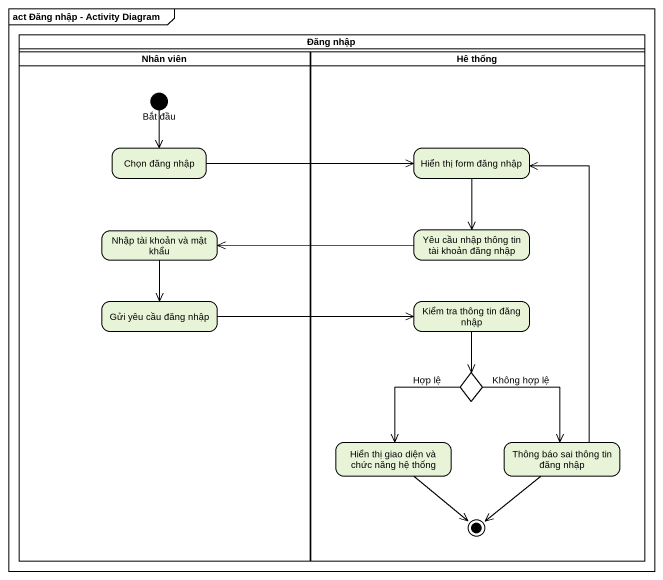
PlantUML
@startuml
mainframe act Đăng nhập - Activity Diagram
hide empty description
state "Đăng nhập" as Đăng_nhập <<partition>> {
  state "Nhân viên" as Nhân_viên <<partition>> {
    state "Bắt đầu" as Bắt_đầu <<start>>
    state "Chọn đăng nhập" as Chọn_đăng_nhập
    state "Nhập tài khoản và mật khẩu" as Nhập_tài_khoản_và_mật_khẩu
    state "Gửi yêu cầu đăng nhập" as Gửi_yêu_cầu_đăng_nhập
  }
  state "Hê thống" as Hê_thống <<partition>> {
    state "Hiển thị form đăng nhập" as Hiển_thị_form_đăng_nhập
    state "Yêu cầu nhập thông tin tài khoản đăng nhập" as Yêu_cầu_nhập_thông_tin_tài
    state "Kiểm tra thông tin đăng nhập" as Kiểm_tra_thông_tin_đăng_nhập
    state choice1 <<choice>>
    state "Hiển thị giao diện và chức năng hệ thống" as Hiển_thị_giao_diện_và_chức
    state "Thông báo sai thông tin đăng nhập" as Thông_báo_sai_thông_tin
    Hiển_thị_giao_diện_và_chức --> [*]
    Thông_báo_sai_thông_tin --> [*]
  }
}
Bắt_đầu --> Chọn_đăng_nhập
Chọn_đăng_nhập -right-> Hiển_thị_form_đăng_nhập
Hiển_thị_form_đăng_nhập --> Yêu_cầu_nhập_thông_tin_tài
Nhập_tài_khoản_và_mật_khẩu --> Gửi_yêu_cầu_đăng_nhập
Yêu_cầu_nhập_thông_tin_tài -left-> Nhập_tài_khoản_và_mật_khẩu
Gửi_yêu_cầu_đăng_nhập -right-> Kiểm_tra_thông_tin_đăng_nhập
Kiểm_tra_thông_tin_đăng_nhập --> choice1
choice1 --> Hiển_thị_giao_diện_và_chức : Hợp lệ
choice1 --> Thông_báo_sai_thông_tin : Không hợp lệ
Thông_báo_sai_thông_tin -up-> Hiển_thị_form_đăng_nhập
@enduml
